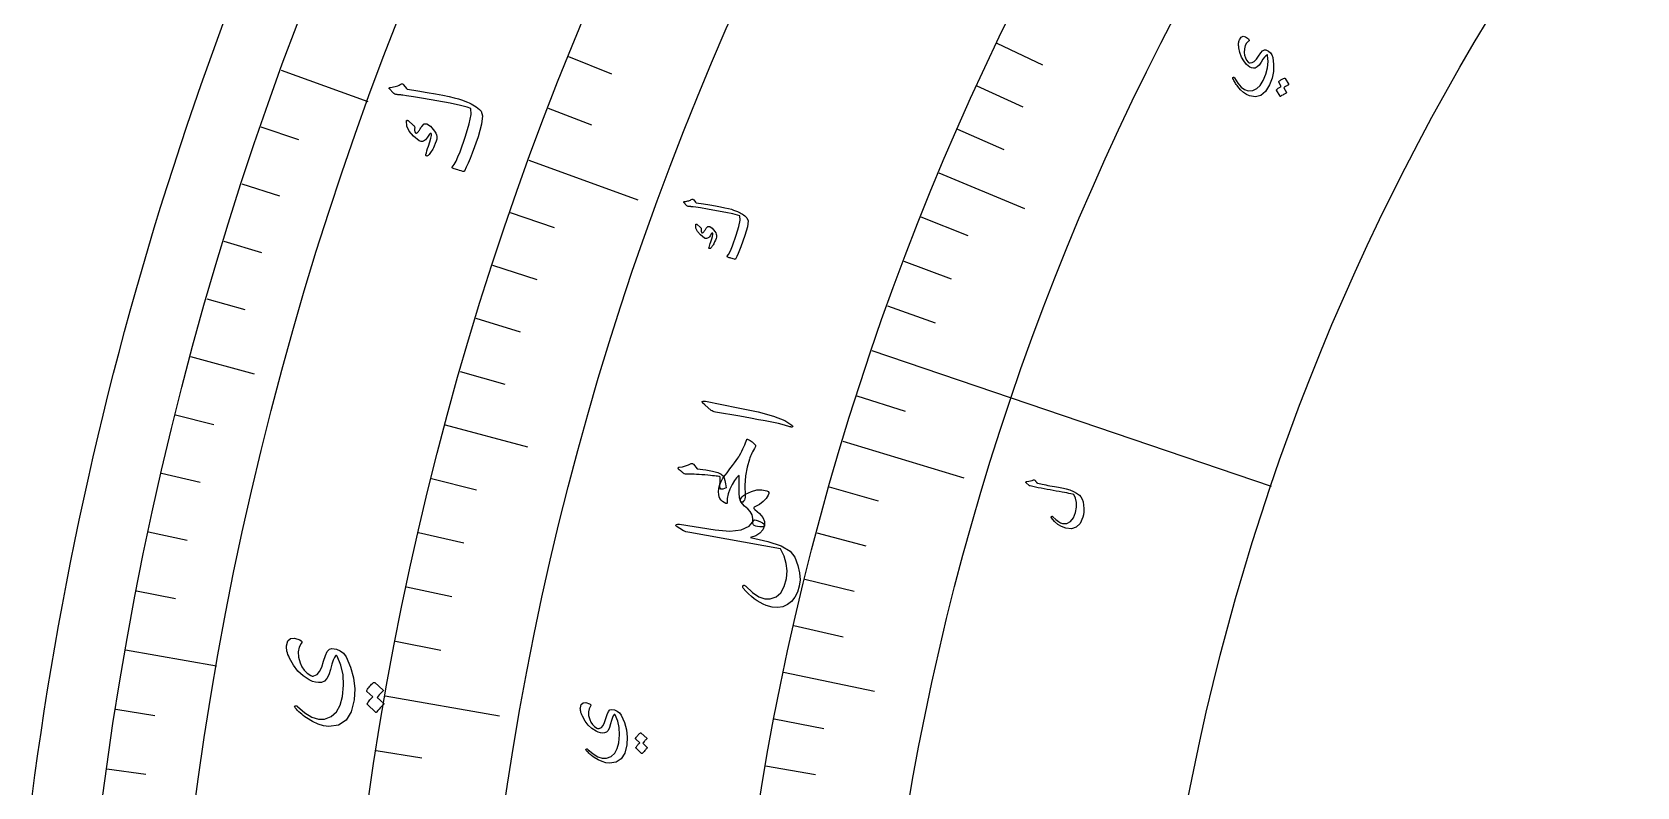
# Model space of a CAD drawing. Header units: millimetres. Extents: x -92 to 92, y -92 to 120.
# Drawn here: x -91.73 to -49.51, y 12.14 to 32 of the extents above; entities that cross this region are included whole.
import ezdxf

# ---------------------------------------------------------------- set-up
doc = ezdxf.new("R2010")
doc.units = ezdxf.units.MM
for name, color, linetype in [('CUT_OUTER', 1, 'Continuous'), ('ENGRAVE', 7, 'Continuous'), ('ENGRAVE_FINE', 8, 'Continuous'), ('TEXT', 5, 'Continuous')]:
    doc.layers.add(name, color=color, linetype=linetype)

msp = doc.modelspace()

# ---------------------------------------------------------------- linework, layer by layer
at = {"layer": 'CUT_OUTER'}
msp.add_lwpolyline([(-91.7332, 11.8861), (-91.6585, 12.4487), (-91.5804, 13.0109), (-91.4988, 13.5726), (-91.4138, 14.1337), (-91.3254, 14.6944), (-91.2335, 15.2545), (-91.1382, 15.814), (-91.0394, 16.3729), (-90.9373, 16.9312), (-90.8317, 17.4889), (-90.7226, 18.0459), (-90.6102, 18.6022), (-90.4944, 19.1578), (-90.3751, 19.7127), (-90.2524, 20.2669), (-90.1264, 20.8203), (-89.9969, 21.3729), (-89.8641, 21.9247), (-89.7279, 22.4757), (-89.5883, 23.0258), (-89.4453, 23.5751), (-89.299, 24.1235), (-89.1493, 24.6709), (-88.9962, 25.2175), (-88.8398, 25.7631), (-88.6801, 26.3077), (-88.517, 26.8513), (-88.3506, 27.394), (-88.1808, 27.9356), (-88.0077, 28.4761), (-87.8314, 29.0156), (-87.6517, 29.5539), (-87.4687, 30.0912), (-87.2824, 30.6273), (-87.0928, 31.1623), (-86.9, 31.6961), (-86.7039, 32.2287)], dxfattribs=at)
at = {"layer": 'ENGRAVE'}
for points in [[(-85.1831, 31.0041), (-82.9014, 30.1737)], [(-78.664, 28.6314), (-75.7956, 27.5873)], [(-67.8746, 28.2983), (-65.6207, 27.3586)], [(-87.5612, 23.4619), (-85.8859, 23.0131)], [(-69.6408, 23.6204), (-59.129, 20.0551)], [(-80.8601, 21.6664), (-78.6978, 21.087)], [(-70.4047, 21.2353), (-67.2166, 20.2737)], [(-89.2728, 15.7412), (-86.8816, 15.3196)], [(-71.9581, 15.159), (-69.5686, 14.6556)], [(-82.4407, 14.5365), (-79.4346, 14.0065)]]:
    msp.add_lwpolyline(points, dxfattribs=at)
for radius in [90.65, 90.65, 88.2219, 83.7125, 83.7125, 80.1513, 73.5375, 73.5375, 69.6525, 62.4375, 62.4375]:
    msp.add_circle((0, 0), radius, dxfattribs=at)
at = {"layer": 'ENGRAVE_FINE'}
for points in [[(-66.3466, 31.7158), (-65.1448, 31.1414)], [(-77.6169, 31.3593), (-76.4848, 30.9019)], [(-66.875, 30.586), (-65.6637, 30.0319)], [(-78.1524, 29.9999), (-77.0124, 29.5623)], [(-85.7113, 29.5128), (-84.7273, 29.174)], [(-67.3844, 29.4467), (-66.1638, 28.9133)], [(-86.2133, 28.0124), (-85.2236, 27.6908)], [(-79.1517, 27.2541), (-77.9972, 26.8566)], [(-68.3456, 27.1412), (-67.1076, 26.6496)], [(-86.689, 26.5035), (-85.6939, 26.1992)], [(-79.6153, 25.8686), (-78.4541, 25.4913)], [(-68.797, 25.9756), (-67.5509, 25.5051)], [(-87.1384, 24.9865), (-86.1381, 24.6997)], [(-69.2288, 24.8019), (-67.9749, 24.3527)], [(-80.0547, 24.4752), (-78.887, 24.1182)], [(-80.4696, 23.0743), (-79.2959, 22.7377)], [(-70.0328, 22.4314), (-68.7643, 22.0251)], [(-87.9573, 21.9302), (-86.9476, 21.6785)], [(-88.3266, 20.3918), (-87.3127, 20.1577)], [(-81.2259, 20.2519), (-80.0411, 19.9565)], [(-70.7564, 20.0323), (-69.4748, 19.6695)], [(-88.6691, 18.8472), (-87.6512, 18.6308)], [(-81.567, 18.8312), (-80.3772, 18.5565)], [(-71.0877, 18.8229), (-69.8001, 18.4819)], [(-81.8832, 17.4048), (-80.6889, 17.1509)], [(-71.3985, 17.6073), (-70.1053, 17.2883)], [(-88.9845, 17.2968), (-87.963, 17.0983)], [(-71.6887, 16.3858), (-70.3902, 16.089)], [(-82.1745, 15.9731), (-80.9759, 15.7401)], [(-89.5339, 14.1808), (-88.5061, 14.018)], [(-72.2067, 13.927), (-70.8988, 13.6747)], [(-82.6819, 13.0955), (-81.4759, 12.9045)], [(-72.4343, 12.6902), (-71.1222, 12.4604)], [(-89.7678, 12.616), (-88.7373, 12.4712)]]:
    msp.add_lwpolyline(points, dxfattribs=at)
at = {"layer": 'TEXT'}
for points in [[(-59.725, 31.7623), (-59.7768, 31.713), (-59.813, 31.6465), (-59.8337, 31.5629), (-59.8388, 31.4623), (-59.8299, 31.3921), (-59.8095, 31.327), (-59.7777, 31.2668), (-59.7343, 31.2116), (-59.7243, 31.2031), (-59.7126, 31.1967), (-59.6993, 31.1924), (-59.6843, 31.1901), (-59.6294, 31.1988), (-59.5738, 31.2323), (-59.5175, 31.2907), (-59.4604, 31.3739), (-59.4048, 31.4564), (-59.3542, 31.5109), (-59.3087, 31.5373), (-59.2682, 31.5358), (-59.2, 31.5017), (-59.1471, 31.4567), (-59.1094, 31.4007), (-59.087, 31.3338), (-59.0652, 31.148), (-59.0723, 30.9665), (-59.1083, 30.7891), (-59.1731, 30.6157), (-59.2776, 30.4437), (-59.4005, 30.3379), (-59.5421, 30.2981), (-59.7027, 30.3245), (-59.7798, 30.3605), (-59.8567, 30.4132), (-59.9332, 30.4828), (-60.0094, 30.5692), (-60.0292, 30.5959), (-60.0479, 30.6225), (-60.0654, 30.6489), (-60.0819, 30.6753), (-60.0973, 30.7017), (-60.1116, 30.7284), (-60.125, 30.7552), (-60.1374, 30.7824), (-60.1415, 30.7956), (-60.1409, 30.8053), (-60.1357, 30.8115), (-60.1258, 30.8141), (-60.1158, 30.8132), (-60.107, 30.8097), (-60.0995, 30.8036), (-60.0933, 30.7951), (-60.0093, 30.6555), (-59.9212, 30.5535), (-59.8294, 30.4889), (-59.7337, 30.4614), (-59.6144, 30.4689), (-59.5091, 30.5154), (-59.4176, 30.6009), (-59.3399, 30.7252), (-59.2668, 30.8984), (-59.223, 31.0659), (-59.2084, 31.228), (-59.2231, 31.3848), (-59.2258, 31.3952), (-59.2309, 31.4013), (-59.2382, 31.403), (-59.2479, 31.4003), (-59.273, 31.382), (-59.3058, 31.3446), (-59.3463, 31.288), (-59.3944, 31.2122), (-59.4467, 31.1368), (-59.4977, 31.085), (-59.5474, 31.0569), (-59.5959, 31.0524), (-59.6443, 31.0638), (-59.6907, 31.0841), (-59.7351, 31.1134), (-59.7774, 31.1516), (-59.852, 31.2431), (-59.9105, 31.3468), (-59.9529, 31.4626), (-59.979, 31.5905), (-59.9838, 31.6235), (-59.9866, 31.6545), (-59.9874, 31.6836), (-59.9864, 31.7108), (-59.9835, 31.7361), (-59.979, 31.7593), (-59.973, 31.7805), (-59.9653, 31.7996), (-59.9212, 31.8669), (-59.8673, 31.8939), (-59.8039, 31.8806), (-59.7308, 31.8271), (-59.714, 31.8072), (-59.7075, 31.7897), (-59.7111, 31.7748), (-59.725, 31.7623)], [(-82.2985, 30.5492), (-82.2583, 30.5547), (-82.2195, 30.5617), (-82.1821, 30.5702), (-82.1462, 30.5801), (-82.1117, 30.5916), (-82.0786, 30.6049), (-82.0467, 30.6201), (-82.0161, 30.6372), (-82.0006, 30.6423), (-81.9855, 30.6403), (-81.9709, 30.6312), (-81.9567, 30.6149), (-81.8842, 30.5225), (-81.8761, 30.5131), (-81.8689, 30.5059), (-81.8628, 30.5009), (-81.8576, 30.498), (-81.5842, 30.4557), (-81.3378, 30.4154), (-81.1184, 30.3772), (-80.9261, 30.3414), (-80.761, 30.3078), (-80.6235, 30.2763), (-80.5134, 30.247), (-80.4309, 30.22), (-80.2776, 30.1625), (-80.23, 30.1415), (-80.1831, 30.1181), (-80.1369, 30.0922), (-80.0914, 30.064), (-80.0466, 30.0332), (-80.0027, 29.9996), (-79.9596, 29.9632), (-79.9172, 29.9241), (-79.8781, 29.8026), (-79.9046, 29.5774), (-79.9957, 29.248), (-80.1502, 28.8139), (-80.2035, 28.6801), (-80.2561, 28.5576), (-80.308, 28.4462), (-80.3594, 28.3459), (-80.3669, 28.3378), (-80.3755, 28.3331), (-80.385, 28.3319), (-80.3955, 28.334), (-80.4448, 28.3482), (-80.4895, 28.3614), (-80.5297, 28.3737), (-80.5653, 28.3851), (-80.5968, 28.3956), (-80.6246, 28.4055), (-80.6486, 28.4147), (-80.6688, 28.4233), (-80.6799, 28.4287), (-80.685, 28.4352), (-80.6839, 28.4425), (-80.6768, 28.4508), (-80.6286, 28.5164), (-80.5787, 28.6052), (-80.5271, 28.7172), (-80.4737, 28.8524), (-80.3264, 29.2606), (-80.229, 29.5864), (-80.1824, 29.8306), (-80.1875, 29.9932), (-80.2829, 30.0287), (-80.4633, 30.0741), (-80.7287, 30.1292), (-81.0794, 30.1937), (-81.4316, 30.2551), (-81.6985, 30.3002), (-81.88, 30.3292), (-81.976, 30.3423), (-82.0026, 30.3451), (-82.0275, 30.3477), (-82.0506, 30.3502), (-82.0721, 30.3524), (-82.0916, 30.3544), (-82.109, 30.3561), (-82.1243, 30.3574), (-82.1375, 30.3584), (-82.1657, 30.3625), (-82.1908, 30.3709), (-82.2131, 30.3836), (-82.2323, 30.4008), (-82.3289, 30.5057), (-82.3351, 30.5137), (-82.3384, 30.5211), (-82.3388, 30.5279), (-82.3363, 30.534), (-82.3293, 30.5401), (-82.3207, 30.5447), (-82.3105, 30.5477), (-82.2985, 30.5492)], [(-58.9293, 30.6865), (-58.9304, 30.69), (-58.9302, 30.6939), (-58.9285, 30.6982), (-58.9254, 30.703), (-58.9092, 30.7174), (-58.8926, 30.7309), (-58.8756, 30.7434), (-58.8582, 30.755), (-58.8403, 30.7657), (-58.8215, 30.7755), (-58.8021, 30.7846), (-58.7819, 30.7928), (-58.7766, 30.7936), (-58.7719, 30.7928), (-58.7678, 30.7902), (-58.7643, 30.7859), (-58.6693, 30.625), (-58.6686, 30.6217), (-58.6705, 30.6181), (-58.6748, 30.6144), (-58.6815, 30.6106), (-58.687, 30.6084), (-58.695, 30.6044), (-58.7057, 30.5985), (-58.7189, 30.5908), (-58.7349, 30.5812), (-58.7538, 30.5696), (-58.7756, 30.5561), (-58.8003, 30.5406), (-58.7268, 30.4147), (-58.7251, 30.4098), (-58.7264, 30.4053), (-58.7307, 30.4012), (-58.7381, 30.3975), (-58.7444, 30.3943), (-58.7542, 30.3891), (-58.7673, 30.3819), (-58.7838, 30.3727), (-58.8038, 30.3613), (-58.8275, 30.3474), (-58.8547, 30.331), (-58.8856, 30.3121), (-58.8898, 30.3107), (-58.8932, 30.3109), (-58.8959, 30.3127), (-58.8976, 30.316), (-58.987, 30.4754), (-58.9882, 30.4789), (-58.9879, 30.4828), (-58.9862, 30.4871), (-58.9832, 30.4919), (-58.9702, 30.5046), (-58.9567, 30.5164), (-58.9426, 30.5273), (-58.9279, 30.5374), (-58.9127, 30.5466), (-58.8973, 30.5551), (-58.8814, 30.5628), (-58.8652, 30.5697)], [(-81.8816, 29.6671), (-81.8787, 29.6728), (-81.8745, 29.6771), (-81.8689, 29.6801), (-81.8621, 29.6817), (-81.8568, 29.6811), (-81.8514, 29.6796), (-81.8458, 29.6771), (-81.8402, 29.6737), (-81.6978, 29.5465), (-81.6839, 29.5322), (-81.674, 29.519), (-81.6682, 29.5068), (-81.6665, 29.4956), (-81.6697, 29.4516), (-81.6672, 29.4123), (-81.659, 29.3777), (-81.6452, 29.3478), (-81.6353, 29.3393), (-81.621, 29.3409), (-81.6022, 29.3525), (-81.5788, 29.3742), (-81.5663, 29.3898), (-81.554, 29.4061), (-81.5419, 29.4231), (-81.5299, 29.4409), (-81.518, 29.4596), (-81.5062, 29.4794), (-81.4944, 29.5004), (-81.4826, 29.5225), (-81.4202, 29.591), (-81.3427, 29.592), (-81.2502, 29.5256), (-81.1424, 29.3921), (-81.1138, 29.3429), (-81.0939, 29.2977), (-81.0828, 29.2567), (-81.0804, 29.2197), (-81.0857, 29.1819), (-81.1002, 29.1323), (-81.1239, 29.0708), (-81.1566, 28.9974), (-81.1741, 28.9602), (-81.192, 28.9253), (-81.2104, 28.8929), (-81.2293, 28.8629), (-81.2481, 28.835), (-81.2661, 28.8091), (-81.2835, 28.7852), (-81.3001, 28.7633), (-81.314, 28.751), (-81.3275, 28.7435), (-81.3406, 28.7408), (-81.3534, 28.7429), (-81.3651, 28.7493), (-81.3719, 28.7583), (-81.3737, 28.7701), (-81.3705, 28.7846), (-81.3579, 28.8298), (-81.3426, 28.8808), (-81.3249, 28.9376), (-81.3046, 29.0002), (-81.2666, 29.117), (-81.2411, 29.2097), (-81.2282, 29.2783), (-81.2279, 29.3229), (-81.2297, 29.3294), (-81.2336, 29.3339), (-81.2396, 29.3365), (-81.2476, 29.3372), (-81.2531, 29.336), (-81.2591, 29.3324), (-81.2655, 29.3262), (-81.2724, 29.3175), (-81.3275, 29.2336), (-81.3523, 29.1991), (-81.3783, 29.1713), (-81.4054, 29.1502), (-81.4336, 29.1357), (-81.4642, 29.1258), (-81.4929, 29.1238), (-81.5197, 29.1295), (-81.5445, 29.1431), (-81.7016, 29.2648), (-81.8101, 29.3927), (-81.8702, 29.5268), (-81.8816, 29.6671)], [(-74.5604, 27.5446), (-74.5328, 27.5483), (-74.5061, 27.5531), (-74.4805, 27.5589), (-74.4559, 27.5657), (-74.4322, 27.5736), (-74.4094, 27.5827), (-74.3876, 27.5931), (-74.3666, 27.6048), (-74.356, 27.6083), (-74.3456, 27.6069), (-74.3355, 27.6007), (-74.3257, 27.5896), (-74.2757, 27.5263), (-74.2701, 27.5199), (-74.2652, 27.5149), (-74.2609, 27.5115), (-74.2574, 27.5096), (-74.0694, 27.4806), (-73.9, 27.4532), (-73.7491, 27.4272), (-73.6169, 27.4029), (-73.5033, 27.38), (-73.4087, 27.3586), (-73.333, 27.3386), (-73.2762, 27.3202), (-73.1707, 27.2809), (-73.138, 27.2666), (-73.1057, 27.2505), (-73.0739, 27.2329), (-73.0426, 27.2135), (-73.0117, 27.1924), (-72.9815, 27.1694), (-72.9518, 27.1444), (-72.9226, 27.1176), (-72.8956, 27.034), (-72.9136, 26.8789), (-72.9762, 26.652), (-73.0827, 26.3531), (-73.1195, 26.261), (-73.1558, 26.1766), (-73.1918, 26.1), (-73.2273, 26.031), (-73.2325, 26.0255), (-73.2383, 26.0222), (-73.2449, 26.0214), (-73.2521, 26.0229), (-73.286, 26.0327), (-73.3167, 26.0419), (-73.3443, 26.0504), (-73.3688, 26.0583), (-73.3904, 26.0656), (-73.4095, 26.0724), (-73.426, 26.0788), (-73.4398, 26.0847), (-73.4475, 26.0885), (-73.451, 26.0929), (-73.4502, 26.098), (-73.4453, 26.1037), (-73.4121, 26.1487), (-73.3776, 26.2098), (-73.342, 26.2868), (-73.3051, 26.3797), (-73.2036, 26.6605), (-73.1367, 26.8848), (-73.1049, 27.0528), (-73.1085, 27.1647), (-73.1742, 27.1889), (-73.2982, 27.2198), (-73.4808, 27.2574), (-73.722, 27.3013), (-73.9641, 27.3433), (-74.1476, 27.3741), (-74.2724, 27.3939), (-74.3384, 27.4029), (-74.3567, 27.4048), (-74.3738, 27.4066), (-74.3897, 27.4083), (-74.4044, 27.4098), (-74.4178, 27.4112), (-74.4298, 27.4124), (-74.4403, 27.4133), (-74.4494, 27.414), (-74.4688, 27.4167), (-74.4861, 27.4225), (-74.5014, 27.4312), (-74.5146, 27.443), (-74.5812, 27.5148), (-74.5855, 27.5203), (-74.5877, 27.5253), (-74.588, 27.53), (-74.5863, 27.5342), (-74.5816, 27.5383), (-74.5757, 27.5415), (-74.5686, 27.5435), (-74.5604, 27.5446)], [(-74.2727, 26.9403), (-74.2707, 26.9442), (-74.2678, 26.9472), (-74.264, 26.9492), (-74.2593, 26.9503), (-74.2557, 26.9499), (-74.2519, 26.9488), (-74.2481, 26.9471), (-74.2442, 26.9448), (-74.1463, 26.8575), (-74.1368, 26.8477), (-74.13, 26.8386), (-74.126, 26.8302), (-74.1248, 26.8225), (-74.127, 26.7924), (-74.1253, 26.7654), (-74.1197, 26.7417), (-74.1101, 26.7211), (-74.1034, 26.7153), (-74.0935, 26.7164), (-74.0806, 26.7243), (-74.0645, 26.7392), (-74.0559, 26.7498), (-74.0475, 26.761), (-74.0391, 26.7727), (-74.0309, 26.7849), (-74.0228, 26.7977), (-74.0146, 26.8113), (-74.0065, 26.8257), (-73.9984, 26.8408), (-73.9556, 26.8878), (-73.9023, 26.8884), (-73.8387, 26.8428), (-73.7646, 26.7511), (-73.7449, 26.7173), (-73.7312, 26.6863), (-73.7236, 26.658), (-73.7219, 26.6326), (-73.7256, 26.6067), (-73.7356, 26.5726), (-73.7519, 26.5304), (-73.7744, 26.48), (-73.7865, 26.4545), (-73.7989, 26.4306), (-73.8116, 26.4084), (-73.8246, 26.3878), (-73.8375, 26.3687), (-73.8499, 26.3509), (-73.8619, 26.3345), (-73.8733, 26.3195), (-73.8829, 26.3111), (-73.8922, 26.306), (-73.9012, 26.3041), (-73.91, 26.3056), (-73.918, 26.31), (-73.9227, 26.3162), (-73.9239, 26.3243), (-73.9217, 26.3342), (-73.9129, 26.3653), (-73.9024, 26.4003), (-73.8902, 26.4392), (-73.8762, 26.4822), (-73.85, 26.5623), (-73.8324, 26.6259), (-73.8235, 26.673), (-73.8233, 26.7036), (-73.8246, 26.7081), (-73.8273, 26.7112), (-73.8314, 26.713), (-73.8369, 26.7134), (-73.8406, 26.7127), (-73.8448, 26.7102), (-73.8492, 26.7059), (-73.8539, 26.7), (-73.8918, 26.6424), (-73.9089, 26.6188), (-73.9267, 26.5997), (-73.9454, 26.5853), (-73.9648, 26.5754), (-73.9858, 26.5686), (-74.0055, 26.5673), (-74.0239, 26.5713), (-74.041, 26.5806), (-74.1489, 26.6643), (-74.2235, 26.7521), (-74.2648, 26.8442), (-74.2727, 26.9403)], [(-74.0363, 22.1931), (-74.0893, 22.2452), (-74.1033, 22.2786), (-74.0786, 22.2932), (-74.0149, 22.289), (-73.1581, 22.1172), (-72.6328, 22.0094), (-72.2215, 21.8961), (-71.9238, 21.778), (-71.7397, 21.6553), (-71.7265, 21.6392), (-71.7206, 21.6266), (-71.7219, 21.6176), (-71.7305, 21.6121), (-71.7423, 21.6092), (-71.7565, 21.6089), (-71.7732, 21.6112), (-71.7924, 21.616), (-71.9396, 21.6604), (-72.0978, 21.7006), (-72.2671, 21.7367), (-72.4472, 21.7687), (-72.4941, 21.7779), (-72.621, 21.8013), (-72.8279, 21.839), (-73.115, 21.8907), (-73.7535, 21.9988), (-73.7867, 22.0068), (-73.8164, 22.0176), (-73.8425, 22.031), (-73.865, 22.0472)], [(-73.4762, 19.5973), (-73.5255, 19.6227), (-73.5681, 19.6523), (-73.604, 19.6862), (-73.6333, 19.7244), (-73.6552, 19.7741), (-73.6672, 19.8346), (-73.6693, 19.906), (-73.6615, 19.9882), (-73.6536, 20.032), (-73.6432, 20.0742), (-73.6301, 20.1148), (-73.6145, 20.1538), (-73.5968, 20.1912), (-73.5774, 20.2272), (-73.5562, 20.2618), (-73.5334, 20.295), (-73.4487, 20.4058), (-73.3733, 20.5048), (-73.3073, 20.5921), (-73.2506, 20.6677), (-73.2032, 20.732), (-73.1652, 20.7852), (-73.1365, 20.8273), (-73.1171, 20.8584), (-73.086, 20.9189), (-73.0571, 20.9777), (-73.0305, 21.0349), (-73.0062, 21.0903), (-72.9839, 21.1434), (-72.9635, 21.1932), (-72.9448, 21.2398), (-72.928, 21.2832), (-72.924, 21.2897), (-72.9171, 21.2921), (-72.9072, 21.2904), (-72.8943, 21.2846), (-72.8403, 21.2528), (-72.7904, 21.2162), (-72.7446, 21.1748), (-72.703, 21.1287), (-72.699, 21.1212), (-72.6974, 21.1131), (-72.6983, 21.1044), (-72.7017, 21.0949), (-72.7277, 21.048), (-72.752, 21.0026), (-72.7747, 20.9588), (-72.7958, 20.9166), (-72.8149, 20.8761), (-72.8318, 20.8376), (-72.8465, 20.8009), (-72.8591, 20.7662), (-72.922, 20.554), (-72.9619, 20.3228), (-72.9785, 20.073), (-72.9718, 19.8047), (-72.9718, 19.7587), (-72.9787, 19.7182), (-72.9922, 19.6832), (-73.0126, 19.6538), (-73.0353, 19.6341), (-73.0561, 19.6287), (-73.0749, 19.6374), (-73.0917, 19.6603), (-73.1157, 19.7426), (-73.1294, 19.8779), (-73.1325, 20.0664), (-73.1245, 20.308), (-73.1254, 20.3179), (-73.1271, 20.3253), (-73.1294, 20.3301), (-73.1325, 20.3324), (-73.1569, 20.3198), (-73.1952, 20.2757), (-73.2471, 20.2003), (-73.3126, 20.0933), (-73.3769, 19.9701), (-73.4206, 19.8487), (-73.4439, 19.7292), (-73.4467, 19.6116), (-73.4471, 19.6006), (-73.4521, 19.5945), (-73.4618, 19.5934), (-73.4762, 19.5973)], [(-74.653, 20.4418), (-74.6659, 20.4526), (-74.6778, 20.4623), (-74.6885, 20.471), (-74.6981, 20.4787), (-74.7064, 20.4854), (-74.7132, 20.4909), (-74.7184, 20.4953), (-74.7222, 20.4985), (-74.7281, 20.5063), (-74.7316, 20.5143), (-74.7328, 20.5227), (-74.7316, 20.5313), (-74.7283, 20.5391), (-74.7232, 20.5451), (-74.7163, 20.5491), (-74.7077, 20.5512), (-74.62, 20.5638), (-74.5385, 20.5838), (-74.4633, 20.611), (-74.3943, 20.6455), (-74.377, 20.6521), (-74.3605, 20.6512), (-74.3445, 20.643), (-74.3293, 20.6275), (-74.2371, 20.508), (-74.005, 20.4814), (-73.8296, 20.4512), (-73.6942, 20.413), (-73.5987, 20.3668), (-73.5432, 20.3126), (-73.5212, 20.2664), (-73.5016, 20.1999), (-73.4841, 20.1132), (-73.4689, 20.0063), (-73.5551, 19.9727), (-73.6122, 19.9766), (-73.6403, 20.0181), (-73.6392, 20.0973), (-73.6316, 20.1554), (-73.6272, 20.2084), (-73.626, 20.2562), (-73.6281, 20.2988), (-73.6432, 20.3038), (-73.6654, 20.3087), (-73.6949, 20.3134), (-73.7315, 20.318), (-73.7754, 20.3228), (-73.8268, 20.328), (-73.8857, 20.3336), (-73.952, 20.3396), (-74.0338, 20.3472), (-74.1106, 20.3537), (-74.1825, 20.359), (-74.2493, 20.3632), (-74.3115, 20.366), (-74.3692, 20.3674), (-74.4225, 20.3673), (-74.4714, 20.3658), (-74.5101, 20.3655), (-74.5407, 20.3678), (-74.5634, 20.3726), (-74.5779, 20.3798), (-74.5902, 20.3914), (-74.6068, 20.4056), (-74.6277, 20.4224), (-74.653, 20.4418)], [(-73.0974, 19.6803), (-73.0806, 19.7255), (-73.0518, 19.7674), (-73.011, 19.8061), (-72.9581, 19.8415), (-72.8083, 19.9151), (-72.6658, 19.9546), (-72.5308, 19.9601), (-72.4033, 19.9319), (-72.3695, 19.9132), (-72.3519, 19.8876), (-72.3505, 19.855), (-72.3653, 19.8154), (-72.4201, 19.726), (-72.4962, 19.6454), (-72.5938, 19.5737), (-72.7127, 19.5108), (-72.7364, 19.4961), (-72.7451, 19.4792), (-72.7387, 19.4601), (-72.7173, 19.4388), (-72.59, 19.3331), (-72.5046, 19.2269), (-72.461, 19.1201), (-72.4592, 19.0127), (-72.4649, 19.0033), (-72.4766, 18.9954), (-72.4943, 18.9892), (-72.518, 18.9845), (-72.5853, 18.9816), (-72.6441, 18.9865), (-72.6944, 18.9992), (-72.7363, 19.0197), (-72.7511, 19.0332), (-72.7614, 19.05), (-72.7671, 19.0702), (-72.7683, 19.0938), (-72.7677, 19.2031), (-72.7901, 19.2998), (-72.8355, 19.384), (-72.9039, 19.4556), (-72.984, 19.525), (-73.0429, 19.5856), (-73.0807, 19.6373), (-73.0974, 19.6803)], [(-65.5757, 20.1372), (-65.5808, 20.1426), (-65.5837, 20.1485), (-65.5846, 20.1549), (-65.5835, 20.1618), (-65.5803, 20.1681), (-65.5752, 20.1726), (-65.5682, 20.1755), (-65.5593, 20.1766), (-65.5077, 20.1814), (-65.4619, 20.1894), (-65.422, 20.2005), (-65.3879, 20.2148), (-65.3761, 20.2185), (-65.3643, 20.2169), (-65.3525, 20.2101), (-65.3407, 20.198), (-65.3353, 20.1909), (-65.3302, 20.1842), (-65.3252, 20.1778), (-65.3203, 20.1717), (-65.3158, 20.166), (-65.3117, 20.1608), (-65.308, 20.1559), (-65.3047, 20.1514), (-65.2987, 20.1437), (-65.2906, 20.1371), (-65.2806, 20.1315), (-65.2686, 20.127), (-65.2333, 20.1187), (-65.1948, 20.1103), (-65.1528, 20.1016), (-65.1075, 20.0928), (-65.0589, 20.0836), (-65.0071, 20.0739), (-64.9519, 20.0638), (-64.8935, 20.0531), (-64.835, 20.0434), (-64.7801, 20.0338), (-64.7288, 20.0243), (-64.6812, 20.015), (-64.6371, 20.0059), (-64.5963, 19.9972), (-64.5588, 19.9888), (-64.5246, 19.9807), (-64.4246, 19.9527), (-64.3332, 19.9155), (-64.2504, 19.8693), (-64.176, 19.814), (-64.1358, 19.7702), (-64.1042, 19.7119), (-64.081, 19.6392), (-64.0663, 19.5521), (-64.0599, 19.4607), (-64.0611, 19.3771), (-64.0699, 19.3013), (-64.0865, 19.2332), (-64.1598, 19.0724), (-64.2593, 18.9709), (-64.3852, 18.929), (-64.5376, 18.9466), (-64.6431, 18.9871), (-64.7406, 19.0466), (-64.83, 19.125), (-64.9114, 19.2225), (-64.9157, 19.2294), (-64.9177, 19.2358), (-64.9174, 19.2419), (-64.9148, 19.2476), (-64.9106, 19.2531), (-64.906, 19.257), (-64.9012, 19.2591), (-64.896, 19.2595), (-64.8888, 19.2587), (-64.8822, 19.2565), (-64.8764, 19.2528), (-64.8712, 19.2477), (-64.7953, 19.1752), (-64.7285, 19.1209), (-64.6706, 19.0849), (-64.6219, 19.0671), (-64.505, 19.0689), (-64.4089, 19.1187), (-64.3336, 19.2166), (-64.2788, 19.3626), (-64.2528, 19.5013), (-64.2519, 19.6256), (-64.2762, 19.7358), (-64.3257, 19.8319), (-64.3611, 19.841), (-64.4026, 19.8509), (-64.4504, 19.8615), (-64.5044, 19.8727), (-64.5647, 19.8845), (-64.6316, 19.8968), (-64.7051, 19.9096), (-64.785, 19.9229), (-64.8673, 19.9375), (-64.9481, 19.9522), (-65.0276, 19.9669), (-65.1056, 19.9818), (-65.1822, 19.9969), (-65.2574, 20.0123), (-65.3311, 20.0282), (-65.4032, 20.0443), (-65.4736, 20.057), (-65.4812, 20.0598), (-65.4881, 20.0631), (-65.4943, 20.0671), (-65.4997, 20.0717)], [(-73.764, 18.9038), (-73.3784, 18.8705), (-73.079, 18.9013), (-72.8654, 18.9961), (-72.7375, 19.1552), (-72.7173, 19.1622), (-72.6819, 19.157), (-72.6314, 19.1396), (-72.5658, 19.11), (-72.5147, 19.0842), (-72.4798, 19.06), (-72.461, 19.0373), (-72.4583, 19.0161), (-72.5059, 18.9044), (-72.5843, 18.8143), (-72.6938, 18.7456), (-72.8342, 18.6984), (-72.3739, 18.5995), (-72.025, 18.4807), (-71.7872, 18.3427), (-71.6605, 18.1855), (-71.5837, 17.9683), (-71.5391, 17.7687), (-71.5268, 17.5865), (-71.5469, 17.4213), (-71.5946, 17.2631), (-71.662, 17.1296), (-71.7493, 17.0206), (-71.8566, 16.9362), (-71.9795, 16.8807), (-72.1138, 16.8583), (-72.2593, 16.8693), (-72.4162, 16.9138), (-72.4974, 16.9486), (-72.5772, 16.9896), (-72.6555, 17.0368), (-72.7323, 17.0903), (-72.8075, 17.1503), (-72.8812, 17.217), (-72.9532, 17.2905), (-73.0236, 17.3707), (-73.0305, 17.3819), (-73.0346, 17.3933), (-73.0359, 17.4049), (-73.0345, 17.4168), (-73.0309, 17.4262), (-73.025, 17.4336), (-73.0168, 17.4391), (-73.0064, 17.4427), (-72.9946, 17.4433), (-72.9825, 17.4397), (-72.9699, 17.432), (-72.957, 17.4201), (-72.7801, 17.2539), (-72.6133, 17.1425), (-72.4568, 17.0856), (-72.3109, 17.0828), (-72.156, 17.1386), (-72.0337, 17.247), (-71.9435, 17.408), (-71.8853, 17.6218), (-71.8694, 17.8199), (-71.8901, 18.0156), (-71.9476, 18.2093), (-72.0417, 18.4011), (-74.4238, 18.8309), (-74.4806, 18.8413), (-74.5281, 18.8526), (-74.5663, 18.8648), (-74.595, 18.8779), (-74.7846, 18.997), (-74.7958, 19.0269), (-74.785, 19.0457), (-74.7524, 19.0533), (-74.6979, 19.0497)], [(-84.6523, 15.9111), (-84.7078, 15.8109), (-84.7314, 15.692), (-84.723, 15.5544), (-84.6825, 15.3982), (-84.6354, 15.2954), (-84.573, 15.2057), (-84.4955, 15.1291), (-84.4029, 15.0656), (-84.3836, 15.0575), (-84.3627, 15.0534), (-84.3402, 15.0532), (-84.3162, 15.0569), (-84.2365, 15.0965), (-84.1678, 15.1743), (-84.1099, 15.2903), (-84.0626, 15.4445), (-84.0172, 15.597), (-83.966, 15.7042), (-83.9091, 15.7663), (-83.8466, 15.7833), (-83.7261, 15.7638), (-83.6238, 15.7203), (-83.5396, 15.6529), (-83.4733, 15.5616), (-83.3511, 15.2889), (-83.2748, 15.0091), (-83.2444, 14.7219), (-83.2597, 14.4269), (-83.336, 14.1152), (-83.4721, 13.895), (-83.6687, 13.7662), (-83.9263, 13.7288), (-84.0615, 13.7463), (-84.2043, 13.7895), (-84.3547, 13.8584), (-84.5126, 13.9532), (-84.5557, 13.9843), (-84.5971, 14.0158), (-84.6367, 14.0477), (-84.6746, 14.0799), (-84.7108, 14.1128), (-84.7456, 14.1464), (-84.779, 14.181), (-84.811, 14.2164), (-84.8236, 14.2346), (-84.8275, 14.2497), (-84.8225, 14.2616), (-84.8087, 14.2703), (-84.7929, 14.2738), (-84.7778, 14.2728), (-84.7635, 14.2672), (-84.75, 14.2571), (-84.5543, 14.0849), (-84.3706, 13.972), (-84.1992, 13.9179), (-84.0401, 13.9223), (-83.8618, 13.9914), (-83.7237, 14.1129), (-83.6255, 14.287), (-83.5669, 14.5137), (-83.5389, 14.8124), (-83.5525, 15.0885), (-83.608, 15.3425), (-83.7055, 15.5745), (-83.7147, 15.5891), (-83.7253, 15.5959), (-83.7374, 15.595), (-83.7509, 15.5863), (-83.7804, 15.5465), (-83.8125, 15.4737), (-83.8473, 15.3681), (-83.8844, 15.2295), (-83.928, 15.0895), (-83.9809, 14.9861), (-84.0432, 14.9193), (-84.1152, 14.8892), (-84.1945, 14.8834), (-84.275, 14.8921), (-84.3568, 14.9155), (-84.4398, 14.9535), (-84.5977, 15.0573), (-84.7367, 15.1874), (-84.8569, 15.3439), (-84.958, 15.527), (-84.9811, 15.575), (-85.0002, 15.6211), (-85.0155, 15.6652), (-85.0268, 15.7073), (-85.0345, 15.7473), (-85.0388, 15.7849), (-85.0397, 15.8202), (-85.0371, 15.8531), (-85.0018, 15.9772), (-84.9324, 16.0442), (-84.8291, 16.0542), (-84.692, 16.0074), (-84.6569, 15.9849), (-84.6386, 15.9614), (-84.637, 15.9368), (-84.6523, 15.9111)], [(-82.9219, 14.6513), (-82.9253, 14.6561), (-82.9268, 14.6622), (-82.9263, 14.6696), (-82.9239, 14.6784), (-82.9062, 14.708), (-82.8873, 14.7364), (-82.8674, 14.7636), (-82.8465, 14.7895), (-82.8242, 14.8143), (-82.8004, 14.8383), (-82.7751, 14.8613), (-82.7482, 14.8834), (-82.7405, 14.8872), (-82.7329, 14.8881), (-82.7254, 14.8861), (-82.718, 14.8813), (-82.4956, 14.6821), (-82.4931, 14.6773), (-82.4942, 14.6711), (-82.4989, 14.6634), (-82.5073, 14.6543), (-82.5146, 14.6484), (-82.525, 14.6384), (-82.5384, 14.6244), (-82.5549, 14.6064), (-82.5746, 14.5842), (-82.5978, 14.5576), (-82.6246, 14.5266), (-82.6549, 14.4913), (-82.482, 14.3352), (-82.477, 14.3285), (-82.4768, 14.321), (-82.4814, 14.3127), (-82.4908, 14.3036), (-82.499, 14.2957), (-82.5113, 14.2832), (-82.5279, 14.266), (-82.5486, 14.2441), (-82.5736, 14.2171), (-82.6029, 14.1847), (-82.6365, 14.1468), (-82.6745, 14.1034), (-82.6803, 14.0992), (-82.6856, 14.0978), (-82.6904, 14.0992), (-82.6948, 14.1035), (-82.9081, 14.3028), (-82.9116, 14.3075), (-82.9131, 14.3136), (-82.9126, 14.321), (-82.9103, 14.3298), (-82.8966, 14.3553), (-82.8817, 14.3797), (-82.8654, 14.4031), (-82.8479, 14.4254), (-82.8292, 14.4466), (-82.8097, 14.4669), (-82.7892, 14.4862), (-82.7679, 14.5045)], [(-77.0418, 14.2608), (-77.0798, 14.1919), (-77.0958, 14.1102), (-77.0899, 14.0157), (-77.0619, 13.9085), (-77.0294, 13.8379), (-76.9864, 13.7762), (-76.9331, 13.7237), (-76.8694, 13.6801), (-76.8561, 13.6745), (-76.8417, 13.6716), (-76.8263, 13.6715), (-76.8098, 13.6741), (-76.755, 13.7014), (-76.7078, 13.7549), (-76.6681, 13.8348), (-76.6357, 13.941), (-76.6047, 14.0459), (-76.5696, 14.1198), (-76.5306, 14.1627), (-76.4877, 14.1745), (-76.4048, 14.1614), (-76.3344, 14.1316), (-76.2764, 14.0853), (-76.2307, 14.0226), (-76.1464, 13.8348), (-76.0938, 13.6419), (-76.0729, 13.4438), (-76.0836, 13.2403), (-76.1365, 13.0252), (-76.2304, 12.8735), (-76.3659, 12.7849), (-76.5431, 12.7596), (-76.6359, 12.7719), (-76.734, 12.8019), (-76.8373, 12.8496), (-76.9457, 12.9151), (-76.9753, 12.9366), (-77.0037, 12.9584), (-77.0308, 12.9803), (-77.0568, 13.0026), (-77.0817, 13.0252), (-77.1056, 13.0484), (-77.1285, 13.0722), (-77.1504, 13.0965), (-77.1591, 13.1091), (-77.1617, 13.1195), (-77.1582, 13.1276), (-77.1488, 13.1336), (-77.1379, 13.136), (-77.1275, 13.1353), (-77.1177, 13.1314), (-77.1084, 13.1244), (-76.9741, 13.0058), (-76.848, 12.9278), (-76.7303, 12.8903), (-76.6209, 12.8931), (-76.4982, 12.9404), (-76.403, 13.024), (-76.3352, 13.1439), (-76.2947, 13.3002), (-76.2753, 13.5061), (-76.2847, 13.6964), (-76.323, 13.8714), (-76.3903, 14.031), (-76.3967, 14.041), (-76.404, 14.0457), (-76.4123, 14.0451), (-76.4216, 14.0391), (-76.4418, 14.0116), (-76.4638, 13.9614), (-76.4876, 13.8886), (-76.513, 13.7932), (-76.5429, 13.6967), (-76.5792, 13.6255), (-76.6221, 13.5795), (-76.6716, 13.5588), (-76.7261, 13.5548), (-76.7815, 13.5608), (-76.8377, 13.5768), (-76.8947, 13.6029), (-77.0033, 13.6743), (-77.099, 13.7636), (-77.1817, 13.8711), (-77.2514, 13.9967), (-77.2673, 14.0296), (-77.2805, 14.0612), (-77.2911, 14.0915), (-77.2989, 14.1204), (-77.3043, 14.1478), (-77.3073, 14.1736), (-77.308, 14.1978), (-77.3063, 14.2204), (-77.2823, 14.3056), (-77.2347, 14.3517), (-77.1637, 14.3588), (-77.0693, 14.3269), (-77.0451, 14.3115), (-77.0325, 14.2954), (-77.0314, 14.2785), (-77.0418, 14.2608)], [(-75.8512, 13.3953), (-75.8535, 13.3986), (-75.8545, 13.4028), (-75.8542, 13.4079), (-75.8525, 13.414), (-75.8403, 13.4344), (-75.8274, 13.4541), (-75.8137, 13.4728), (-75.7992, 13.4908), (-75.7839, 13.508), (-75.7676, 13.5245), (-75.7501, 13.5404), (-75.7316, 13.5557), (-75.7264, 13.5584), (-75.7211, 13.559), (-75.716, 13.5577), (-75.7109, 13.5543), (-75.558, 13.4169), (-75.5563, 13.4136), (-75.557, 13.4093), (-75.5603, 13.404), (-75.5661, 13.3977), (-75.5711, 13.3936), (-75.5783, 13.3867), (-75.5875, 13.377), (-75.5988, 13.3645), (-75.6124, 13.3491), (-75.6284, 13.3307), (-75.6468, 13.3093), (-75.6677, 13.2849), (-75.5489, 13.177), (-75.5455, 13.1724), (-75.5454, 13.1672), (-75.5486, 13.1615), (-75.555, 13.1552), (-75.5607, 13.1497), (-75.5692, 13.141), (-75.5806, 13.1291), (-75.5949, 13.114), (-75.6121, 13.0954), (-75.6323, 13.073), (-75.6555, 13.0468), (-75.6816, 13.0167), (-75.6856, 13.0138), (-75.6893, 13.0129), (-75.6926, 13.0139), (-75.6956, 13.0168), (-75.842, 13.1546), (-75.8443, 13.1579), (-75.8454, 13.1621), (-75.8451, 13.1672), (-75.8434, 13.1732), (-75.834, 13.1908), (-75.8237, 13.2077), (-75.8125, 13.2239), (-75.8004, 13.2393), (-75.7876, 13.254), (-75.7741, 13.268), (-75.7601, 13.2813), (-75.7454, 13.2939)]]:
    msp.add_lwpolyline(points, close=True, dxfattribs=at)

doc.saveas('drawing.dxf')
